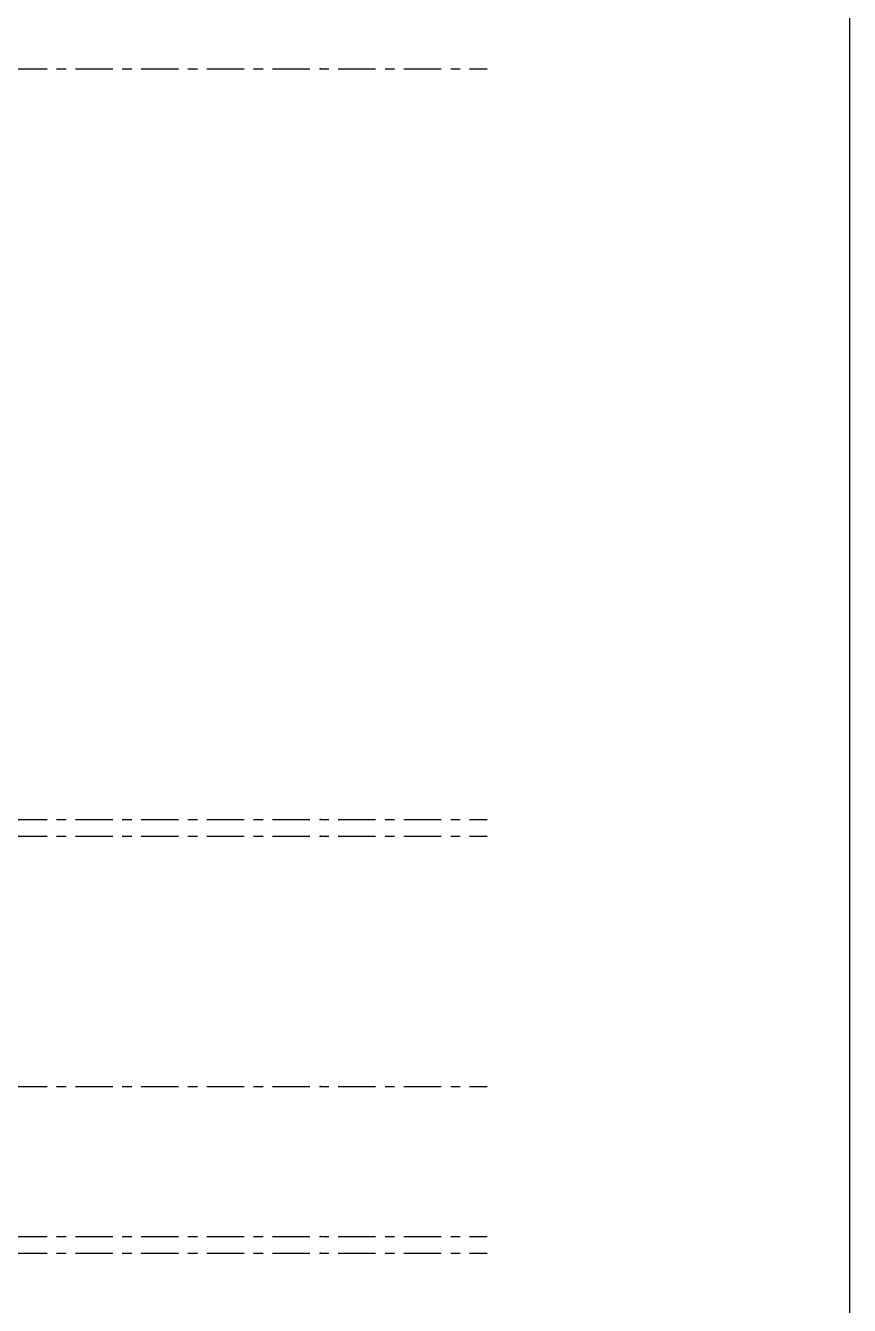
# Model space of a CAD drawing. Header units: millimetres. Extents: x -25371 to 2282244, y -90657 to 147824.
# Drawn here: x 1900110 to 1905049, y -3885 to 3785 of the extents above; entities that cross this region are included whole.
import ezdxf

# ---------------------------------------------------------------- set-up
doc = ezdxf.new("R2010")
doc.units = ezdxf.units.MM
doc.linetypes.add('CENTER', pattern=[50.8, 31.75, -6.35, 6.35, -6.35])
doc.linetypes.add('TA_GL_000.90000', pattern=[2.475, 0.9, -0.225, 0.225, -0.225, 0.9])
doc.layers.add('000 - 0_SYM_DWG_GRIDLINE_MAIN_COLOR_251', color=7, linetype='Continuous')
doc.layers.add('000 - GRID', color=7, linetype='CENTER')
doc.styles.add('TA', font='', dxfattribs={"height": 4.5})
doc.styles.get('TA').set_extended_font_data('Cordia New')

# ---------------------------------------------------------------- blocks, each defined once
blk = doc.blocks.new('A$C7fb6dcac')
at = {"layer": 'Defpoints', "color": 7}
blk.add_lwpolyline([(6587.5, -444), (5812.5, -444), (5812.5, 0), (6587.5, 0)], close=True, dxfattribs=at)
blk = doc.blocks.new('*U974')
at = {"layer": '000 - 0_SYM_DWG_GRIDLINE_MAIN_COLOR_251', "color": 7, "linetype": 'ByBlock', "ltscale": 5}
blk.add_line((20, 0), (-588.5, 0), dxfattribs=at)
at = {"layer": '000 - 0_SYM_DWG_GRIDLINE_MAIN_COLOR_251', "color": 7}
blk.add_point((-568.5, 0), dxfattribs=at)
at = {"color": 7, "style": 'TA', "flags": 1}
blk.add_attdef('LOCATION', (6, -6), '', height=4.5, rotation=270, dxfattribs=at)
blk = doc.blocks.new('C-1-VS01_REV00_20260616-141122_ELEVATION_4_DIMS')
at = {"layer": '000 - GRID', "color": 7, "linetype": 'TA_GL_000.90000', "xscale": 50.00000000000004, "yscale": 50.00000000000004, "zscale": 50.00000000000004, "rotation": 180}
for p in [(-175.4, 108100), (-175.4, 103600), (-175.4, 103500), (-175.4, 102000), (-175.4, 101100), (-175.4, 101000)]:
    blk.add_blockref('*U974', p, dxfattribs=at)

msp = doc.modelspace()

# ---------------------------------------------------------------- block references
at = {"color": 7, "xscale": 50, "yscale": 50, "zscale": 50}
msp.add_blockref('A$C7fb6dcac', (1575673.68, 10572.622), dxfattribs=at)
at = {"color": 7}
msp.add_blockref('C-1-VS01_REV00_20260616-141122_ELEVATION_4_DIMS', (1873627.43, -104572.744), dxfattribs=at)

doc.saveas('drawing.dxf')
